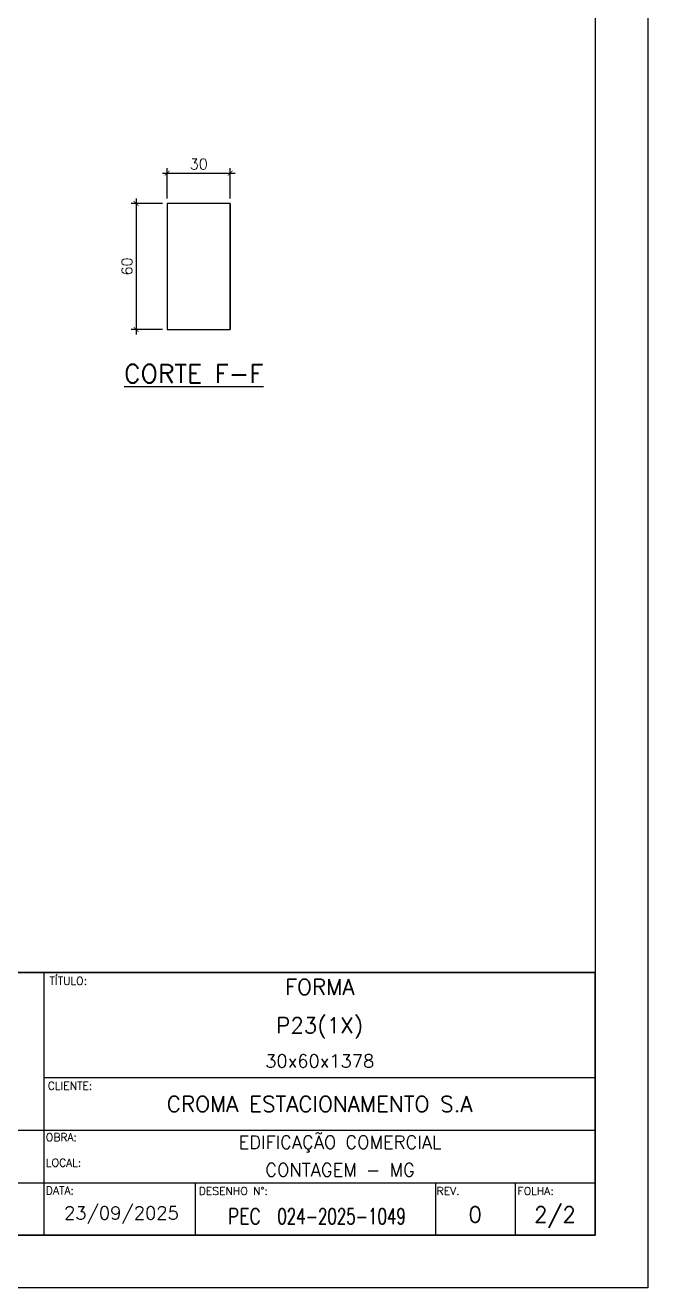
# Model space of a CAD drawing. Header units: centimetres. Extents: x 1658 to 17259, y 8294 to 11444.
# Drawn here: x 5624 to 6513, y 8294 to 10097 of the extents above; entities that cross this region are included whole.
import ezdxf
from ezdxf.enums import TextEntityAlignment as Align

# ---------------------------------------------------------------- set-up
doc = ezdxf.new("R2010")
doc.units = ezdxf.units.CM
doc.header["$LTSCALE"] = 50
doc.header["$MEASUREMENT"] = 0
doc.header["$PDMODE"] = 67
for name, color, linetype in [('FORMATO-PRECON', 2, 'Continuous'), ('HACHURAS-PRECON', 1, 'Continuous'), ('LINHA-01-PRECON', 1, 'Continuous'), ('LINHA-03-PRECON', 3, 'Continuous')]:
    doc.layers.add(name, color=color, linetype=linetype)
doc.styles.add('PRECON-ROMANS', font='romans.shx')
doc.styles.add('R60', font='ROMANS.shx', dxfattribs={"height": 2})
doc.styles.add('ROMANS', font='ROMANS.SHX', dxfattribs={"oblique": 15, "height": 3})
doc.styles.get("Standard").update_dxf_attribs({"font": 'romans.shx'})
doc.dimstyles.new('ESC75-25', dxfattribs={"dimscale": 0, "dimtxt": 15, "dimasz": 7, "dimexe": 7, "dimexo": 7, "dimgap": 5.5, "dimtad": 1, "dimdec": 1, "dimlfac": 0.333333, "dimdsep": 46, "dimtxsty": 'Standard', "dimblk": 'ARCHTICK', "dimcen": 0.1, "dimdle": 7, "dimclrd": 256, "dimclre": 256, "dimclrt": 2, "dimadec": 0, "dimazin": 0, "dimtfac": 1, "dimtdec": 1, "dimtix": 1, "dimtmove": 2, "dimatfit": 3, "dimfxl": 1, "dimarcsym": 0})

# ---------------------------------------------------------------- blocks, each defined once
blk = doc.blocks.new('A$C2E607E54')
at = {"layer": 'FORMATO-PRECON'}
blk.add_lwpolyline([(0, 4200), (2970, 4200), (2970, 0), (0, 0)], close=True, dxfattribs=at)
at = {"layer": 'FORMATO-PRECON', "color": 6}
blk.add_lwpolyline([(100, 3950), (2870, 3950), (2870, 100), (100, 100)], close=True, dxfattribs=at)
blk = doc.blocks.new('CARIMBO')
at = {"layer": 'FORMATO-PRECON', "color": 6}
for p, q in [((-1050, 0), (-1050, 500)), ((-1050, 300), (0, 300)), ((-1750, 200), (0, 200)), ((-1750, 100), (0, 100)), ((-303.9, 0), (-303.9, 100)), ((-152, 0), (-152, 100))]:
    blk.add_line(p, q, dxfattribs=at)
blk.add_lwpolyline([(-1750, 500), (0, 500), (0, 0), (-1750, 0)], close=True, dxfattribs=at)
blk.add_lwpolyline([(-761.3, 0), (-761.3, 100)], dxfattribs=at)
at = {"layer": 'FORMATO-PRECON', "style": 'ROMANS'}
for s, p in [('TÍTULO:', (-1039.6, 476.7)), ('CLIENTE:', (-1043.1, 277)), ('OBRA:', (-1046.6, 179.1)), ('LOCAL:', (-1046.6, 130.5)), ('DATA:', (-1046.6, 77.7)), ('DESENHO N%%d:', (-755.3, 76.7)), ('REV.', (-302.3, 76.7)), ('FOLHA:', (-148, 76.7))]:
    blk.add_text(s, height=15, dxfattribs=at).set_placement(p)
at = {"layer": 'FORMATO-PRECON', "color": 4, "linetype": 'ByBlock', "style": 'R60', "width": 0.8}
blk.add_text('PEC', height=30, dxfattribs=at).set_placement((-699.9, 21))
at = {"layer": 'FORMATO-PRECON', "color": 5, "style": 'PRECON-ROMANS', "flags": 8}
for p in [(-524.8, 472.6), (-525, 423), (-525, 399.4), (-525, 376)]:
    blk.add_attdef('X', text='', height=30, dxfattribs=at).set_placement(p, align=Align.MIDDLE_CENTER)
at = {"layer": 'FORMATO-PRECON', "color": 3, "style": 'PRECON-ROMANS', "flags": 8}
for p in [(-525, 331.7), (-486.3, 177), (-486.3, 124.4)]:
    blk.add_attdef('X', text='', height=25, dxfattribs=at).set_placement(p, align=Align.MIDDLE_CENTER)
at = {"layer": 'FORMATO-PRECON', "color": 4, "style": 'PRECON-ROMANS', "flags": 8}
for p in [(-525, 249.6), (-483.3, 36), (-228.7, 39.4), (-76.7, 39.4)]:
    blk.add_attdef('X', text='', height=30, dxfattribs=at).set_placement(p, align=Align.MIDDLE_CENTER)
at = {"layer": 'FORMATO-PRECON', "color": 2, "style": 'PRECON-ROMANS', "flags": 8}
for height, p in [(20, (-1635.8, 142.3)), (20, (-1402.5, 142.3)), (20, (-1169.1, 142.3)), (20, (-1635.8, 42.3)), (30, (-902.7, 42.3))]:
    blk.add_attdef('X', text='', height=height, dxfattribs=at).set_placement(p, align=Align.MIDDLE_CENTER)
blk = doc.blocks.new('_ArchTick')
at = {"color": 0, "linetype": 'ByBlock', "const_width": 0.15}
blk.add_lwpolyline([(-0.5, -0.5), (0.5, 0.5)], dxfattribs=at)
blk = doc.blocks.new('*D36')
at = {"layer": 'Defpoints', "color": 0, "transparency": 16777216}
for p in [(5916.8, 9885.3), (5826.8, 9842.1), (5916.8, 9842.1)]:
    blk.add_point(p, dxfattribs=at)
at = {"layer": 'LINHA-01-PRECON', "lineweight": -2, "transparency": 16777216}
for p, q in [((5819.8, 9885.3), (5923.8, 9885.3)), ((5826.8, 9849.1), (5826.8, 9892.3)), ((5916.8, 9849.1), (5916.8, 9892.3))]:
    blk.add_line(p, q, dxfattribs=at)
at = {"layer": 'LINHA-01-PRECON', "lineweight": -2, "transparency": 16777216, "xscale": 7, "yscale": 7, "zscale": 7, "rotation": 180}
blk.add_blockref('_ArchTick', (5826.8, 9885.3), dxfattribs=at)
at = {"layer": 'LINHA-01-PRECON', "lineweight": -2, "transparency": 16777216, "xscale": 7, "yscale": 7, "zscale": 7}
blk.add_blockref('_ArchTick', (5916.8, 9885.3), dxfattribs=at)
at = {"layer": 'LINHA-01-PRECON', "color": 2, "transparency": 16777216, "insert": (5871.8, 9898.3), "char_height": 15, "attachment_point": 5}
blk.add_mtext('30', dxfattribs=at)
blk = doc.blocks.new('*D37')
at = {"layer": 'Defpoints', "color": 0, "transparency": 16777216}
for p in [(5826.8, 9842.1), (5782.3, 9662.1), (5826.8, 9662.1)]:
    blk.add_point(p, dxfattribs=at)
at = {"layer": 'LINHA-01-PRECON', "lineweight": -2, "transparency": 16777216}
for p, q in [((5782.3, 9849.1), (5782.3, 9655.1)), ((5819.8, 9842.1), (5775.3, 9842.1)), ((5819.8, 9662.1), (5775.3, 9662.1))]:
    blk.add_line(p, q, dxfattribs=at)
at = {"layer": 'LINHA-01-PRECON', "lineweight": -2, "transparency": 16777216, "xscale": 7, "yscale": 7, "zscale": 7}
for p, rotation in [((5782.3, 9842.1), 90), ((5782.3, 9662.1), 270)]:
    blk.add_blockref('_ArchTick', p, dxfattribs=dict(at, rotation=rotation))
at = {"layer": 'LINHA-01-PRECON', "color": 2, "transparency": 16777216, "insert": (5769.3, 9752.1), "char_height": 15, "attachment_point": 5, "rotation": 90}
blk.add_mtext('60', dxfattribs=at)

msp = doc.modelspace()

# ---------------------------------------------------------------- linework, layer by layer
at = {"layer": 'FORMATO-PRECON', "color": 6}
msp.add_lwpolyline([(6438.36, 8743.94), (4360.86, 8743.94), (4360.86, 8368.94), (6438.36, 8368.94)], close=True, dxfattribs=at)
at = {"layer": 'LINHA-03-PRECON'}
for p, q in [((5826.82, 9842.07), (5826.82, 9662.07)), ((5916.82, 9842.07), (5826.82, 9842.07)), ((5826.82, 9842.07), (5826.82, 9662.07)), ((5916.82, 9842.07), (5916.82, 9662.07)), ((5916.82, 9662.07), (5916.82, 9842.07)), ((5826.82, 9662.07), (5916.82, 9662.07))]:
    msp.add_line(p, q, dxfattribs=at)

# ---------------------------------------------------------------- block references
at = {"layer": 'FORMATO-PRECON'}
ref = msp.add_blockref('CARIMBO', (6438.36, 8368.94), dxfattribs=dict(at, xscale=0.7499999918802306, yscale=0.7499999918802306, zscale=0.7499999918802306))
ref.add_attrib('X', 'FORMA', dxfattribs={"color": 5, "height": 22.5, "style": 'PRECON-ROMANS', "flags": 8}).set_placement((6044.73, 8723.42), align=Align.MIDDLE_CENTER)
ref.add_attrib('X', 'P23(1X)', dxfattribs={"color": 5, "height": 22.5, "style": 'PRECON-ROMANS', "flags": 8}).set_placement((6044.62, 8668.47), align=Align.MIDDLE_CENTER)
ref.add_attrib('X', '30x60x1378', dxfattribs={"color": 3, "height": 18.75, "style": 'PRECON-ROMANS', "flags": 8}).set_placement((6044.62, 8617.7), align=Align.MIDDLE_CENTER)
ref.add_attrib('X', 'CROMA ESTACIONAMENTO S.A', dxfattribs={"color": 4, "height": 22.5, "style": 'PRECON-ROMANS', "flags": 8}).set_placement((6044.62, 8556.14), align=Align.MIDDLE_CENTER)
ref.add_attrib('X', 'EDIFICAÇÃO COMERCIAL', dxfattribs={"color": 3, "height": 18.75, "style": 'PRECON-ROMANS', "flags": 8}).set_placement((6073.61, 8501.67), align=Align.MIDDLE_CENTER)
ref.add_attrib('X', 'CONTAGEM - MG', dxfattribs={"color": 3, "height": 18.75, "style": 'PRECON-ROMANS', "flags": 8}).set_placement((6073.61, 8462.26), align=Align.MIDDLE_CENTER)
ref.add_attrib('X', '23/09/2025', dxfattribs={"color": 2, "height": 18.75, "style": 'PRECON-ROMANS'}).set_placement((5761.3, 8400.7), align=Align.MIDDLE_CENTER)
ref.add_attrib('X', '024-2025-1049', dxfattribs={"color": 4, "height": 22.5, "style": 'PRECON-ROMANS', "width": 0.7}).set_placement((6075.86, 8395.93), align=Align.MIDDLE_CENTER)
ref.add_attrib('X', '0', dxfattribs={"color": 4, "height": 22.5, "style": 'PRECON-ROMANS'}).set_placement((6266.86, 8398.48), align=Align.MIDDLE_CENTER)
ref.add_attrib('X', '2/2', dxfattribs={"color": 4, "height": 22.5, "style": 'PRECON-ROMANS'}).set_placement((6380.83, 8398.48), align=Align.MIDDLE_CENTER)
at = {"layer": 'HACHURAS-PRECON', "xscale": 0.7499999999999996, "yscale": 0.7499999999999996, "zscale": 0.7499999999999996}
msp.add_blockref('A$C2E607E54', (4285.86, 8293.94), dxfattribs=at)

# ---------------------------------------------------------------- texts
at = {"layer": 'LINHA-01-PRECON', "color": 4, "insert": (5864.56, 9599.08, -0.02), "char_height": 26.25, "attachment_point": 5}
msp.add_mtext('{\\LCORTE F-F}', dxfattribs=at)

# ---------------------------------------------------------------- dimensions: what is measured, and where the dimension line sits
at = {"layer": 'LINHA-01-PRECON'}
dim = msp.add_linear_dim(base=(5916.82, 9885.35), p1=(5826.82, 9842.07), p2=(5916.82, 9842.07), dimstyle='ESC75-25', override={"dimscale": 1}, dxfattribs=at)
dim.commit()
dim.dimension.update_dxf_attribs({"geometry": '*D36', "text_midpoint": (5871.82, 9898.35)})
dim = msp.add_linear_dim(base=(5782.28, 9662.07), p1=(5826.82, 9842.07), p2=(5826.82, 9662.07), angle=90, dimstyle='ESC75-25', override={"dimscale": 1}, dxfattribs=at)
dim.commit()
dim.dimension.update_dxf_attribs({"geometry": '*D37', "text_midpoint": (5769.28, 9752.07)})

doc.saveas('drawing.dxf')
